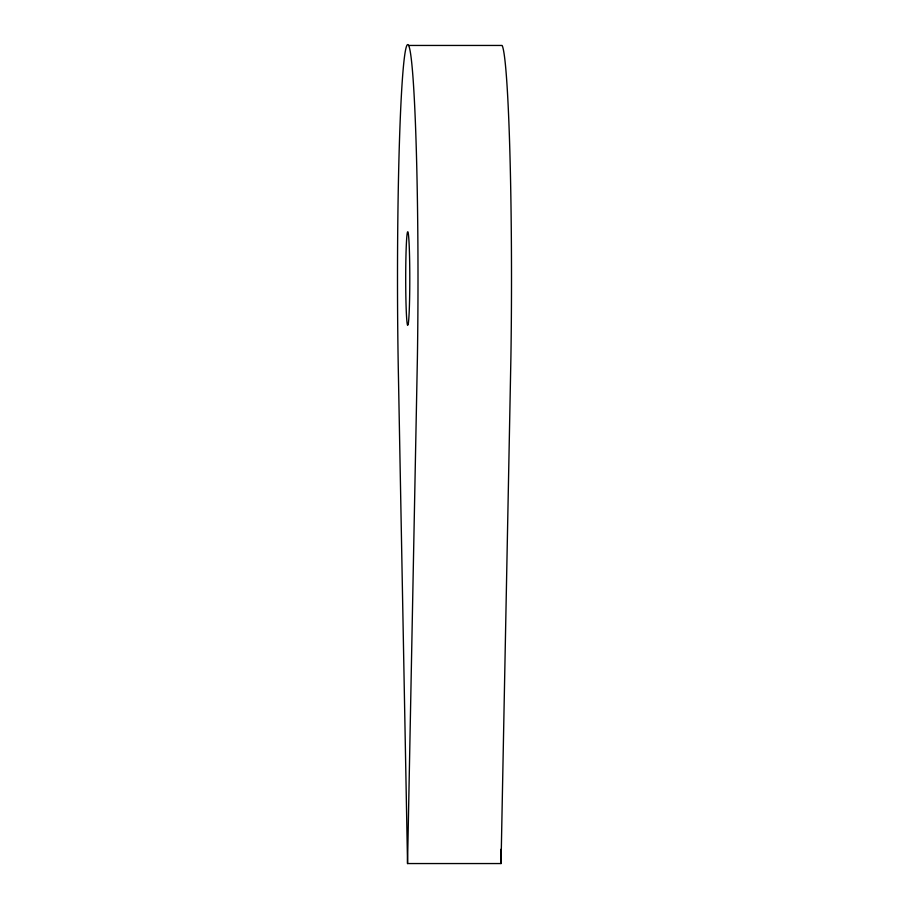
<?xml version="1.0" encoding="UTF-8"?>
<svg xmlns="http://www.w3.org/2000/svg" width="909" height="909" viewBox="0 0 909 909"><rect width="100%" height="100%" fill="white"/><g stroke="black" fill="none" stroke-linecap="round" stroke-linejoin="round"><path stroke-width="1.36" d="M407.539 863.55L417.39 358.146A233.988 10.249 -90 0 0 407.277 44.848A233.988 10.249 -90 0 0 398.472 377.951L407.539 863.55L501.041 863.55L510.892 358.146A233.988 10.249 -90 0 0 502.12 45.45L408.618 45.45M500.779 849.347L501.041 863.55M408.232 324.081L407.698 325.377A46.802 2.045 -90 0 1 405.914 257.781A46.802 2.045 -90 0 1 409.345 249.407A46.802 2.045 -90 0 1 408.232 324.081"/></g></svg>
